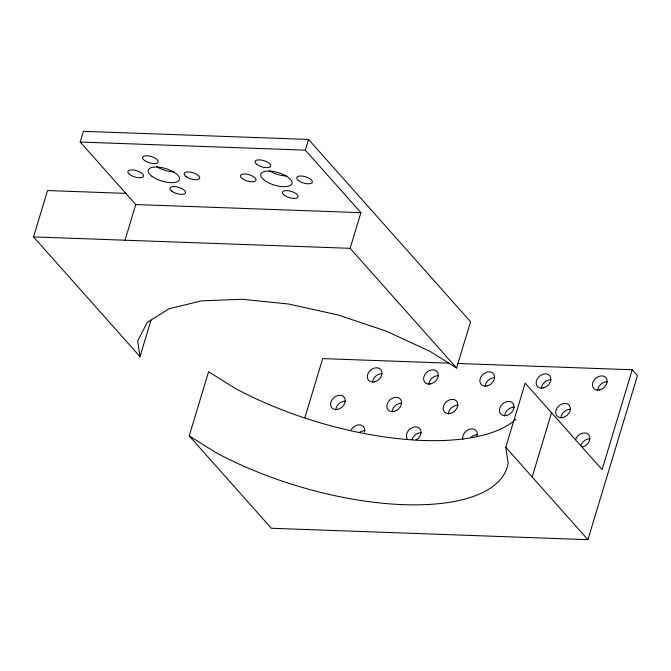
<?xml version="1.0" encoding="UTF-8"?>
<svg xmlns="http://www.w3.org/2000/svg" width="671" height="671" viewBox="0 0 671 671"><rect width="100%" height="100%" fill="white"/><g stroke="black" fill="none" stroke-linecap="round" stroke-linejoin="round"><path stroke-width="1.01" d="M151.017 320.142L139.996 356.645L33.55 236.913L47.549 190.556L126.534 193.399M456.574 368.043L350.128 248.32L360.897 212.665L135.768 204.546L80.184 142.034L83.422 131.331L308.543 139.442L470.572 321.686L456.574 368.043L430.119 351.428L386.018 331.046L337.807 314.884L288.756 304.047L242.214 299.274L201.35 300.893L168.958 308.794L147.243 322.441L137.681 340.893L139.996 356.645M125.007 240.21L135.768 204.546M457.597 363.472L632.241 369.771L637.45 375.626L587.922 539.669L271.344 528.262L189.214 435.882L208.597 371.7L235.051 388.316A195.269 78.49 16.8 0 0 515.957 419.199M360.897 212.665L305.313 150.145L308.543 139.442M304.911 417.53L322.692 358.616L449.235 363.17M189.214 435.882L215.668 452.497A195.269 78.49 16.8 0 0 508.115 463.04L505.791 447.289L525.175 383.099L602.097 469.616L632.241 369.771M532.162 476.947L551.545 412.766M80.184 142.034L305.313 150.145M33.55 236.913L350.128 248.32M505.791 447.289L587.922 539.669M286.567 176.003A16.272 6.542 16.8 0 1 269.281 170.711M174.007 171.944A16.272 6.542 16.8 0 1 156.72 166.651M372.531 382.369A8.136 6.232 -41.6 0 1 382.034 373.638M335.777 409.88A8.136 6.232 -41.6 0 1 345.28 401.149M359.203 432.602A8.136 6.232 -41.6 0 1 364.806 430.69M392.057 411.91A8.136 6.232 -41.6 0 1 401.56 403.179M428.811 384.399A8.136 6.232 -41.6 0 1 438.314 375.668M448.337 413.94A8.136 6.232 -41.6 0 1 457.84 405.209M411.902 439.597A8.136 6.232 -41.6 0 1 421.086 432.72M470.69 437.584A8.136 6.232 -41.6 0 1 477.366 434.749M504.617 415.97A8.136 6.232 -41.6 0 1 514.12 407.23M485.091 386.429A8.136 6.232 -41.6 0 1 494.594 377.689M541.371 388.45A8.136 6.232 -41.6 0 1 550.874 379.719M560.897 417.991A8.136 6.232 -41.6 0 1 570.4 409.26M580.742 445.678A8.136 6.232 -41.6 0 1 589.926 438.8M597.651 390.48A8.136 6.232 -41.6 0 1 607.154 381.749M575.533 439.824A8.136 6.232 -41.6 0 1 584.097 432.946A8.136 6.232 -41.6 0 1 589.868 439.086A8.136 6.232 -41.6 0 1 582.311 447.029M462.839 439.362A8.136 6.232 -41.6 0 1 470.262 429.063A8.136 6.232 -41.6 0 1 477.039 436.276M407.23 438.859A8.136 6.232 -41.6 0 1 410.66 428.492A8.136 6.232 -41.6 0 1 420.583 429.767A8.136 6.232 -41.6 0 1 415.995 439.983M351.21 429.876A8.136 6.232 -41.6 0 1 360.495 424.928A8.136 6.232 -41.6 0 1 364.479 432.216M599.53 389.977A8.136 6.232 -41.6 0 0 606.29 378.15A8.136 6.232 -41.6 0 0 593.558 380.927A8.136 6.232 -41.6 0 0 599.53 389.977M562.776 417.488A8.136 6.232 -41.6 0 0 569.536 405.67A8.136 6.232 -41.6 0 0 556.804 408.438A8.136 6.232 -41.6 0 0 562.776 417.488M543.25 387.947A8.136 6.232 -41.6 0 0 550.01 376.129A8.136 6.232 -41.6 0 0 537.27 378.897A8.136 6.232 -41.6 0 0 543.25 387.947M486.97 385.917A8.136 6.232 -41.6 0 0 493.73 374.099A8.136 6.232 -41.6 0 0 480.99 376.876A8.136 6.232 -41.6 0 0 486.97 385.917M506.496 415.458A8.136 6.232 -41.6 0 0 513.256 403.64A8.136 6.232 -41.6 0 0 500.524 406.416A8.136 6.232 -41.6 0 0 506.496 415.458M450.216 413.428A8.136 6.232 -41.6 0 0 456.976 401.61A8.136 6.232 -41.6 0 0 444.236 404.387A8.136 6.232 -41.6 0 0 450.216 413.428M430.69 383.887A8.136 6.232 -41.6 0 0 437.45 372.07A8.136 6.232 -41.6 0 0 424.709 374.846A8.136 6.232 -41.6 0 0 430.69 383.887M374.41 381.858A8.136 6.232 -41.6 0 0 381.17 370.04A8.136 6.232 -41.6 0 0 368.429 372.816A8.136 6.232 -41.6 0 0 374.41 381.858M393.936 411.407A8.136 6.232 -41.6 0 0 400.696 399.589A8.136 6.232 -41.6 0 0 387.955 402.357A8.136 6.232 -41.6 0 0 393.936 411.407M337.656 409.377A8.136 6.232 -41.6 0 0 344.416 397.559A8.136 6.232 -41.6 0 0 331.675 400.327A8.136 6.232 -41.6 0 0 337.656 409.377M298.629 180.667A8.136 3.271 16.8 0 0 311.956 182.839A8.136 3.271 16.8 0 0 302.99 176.188A8.136 3.271 16.8 0 0 298.629 180.667M242.348 178.637A8.136 3.271 16.8 0 0 255.676 180.818A8.136 3.271 16.8 0 0 246.71 174.166A8.136 3.271 16.8 0 0 242.348 178.637M264.592 180.415A16.272 6.542 16.8 0 0 291.248 184.768A16.272 6.542 16.8 0 0 273.315 171.466A16.272 6.542 16.8 0 0 264.592 180.415M257.027 164.512A8.136 3.271 16.8 0 0 270.354 166.685A8.136 3.271 16.8 0 0 261.388 160.034A8.136 3.271 16.8 0 0 257.027 164.512M284.387 195.278A8.136 3.271 16.8 0 0 297.714 197.459A8.136 3.271 16.8 0 0 288.748 190.807A8.136 3.271 16.8 0 0 284.387 195.278M171.826 191.227A8.136 3.271 16.8 0 0 185.154 193.399A8.136 3.271 16.8 0 0 176.188 186.748A8.136 3.271 16.8 0 0 171.826 191.227M144.466 160.453A8.136 3.271 16.8 0 0 157.794 162.634A8.136 3.271 16.8 0 0 148.828 155.982A8.136 3.271 16.8 0 0 144.466 160.453M129.788 174.586A8.136 3.271 16.8 0 0 143.116 176.758A8.136 3.271 16.8 0 0 134.15 170.107A8.136 3.271 16.8 0 0 129.788 174.586M152.032 176.364A16.272 6.542 16.8 0 0 178.687 180.717A16.272 6.542 16.8 0 0 160.755 167.415A16.272 6.542 16.8 0 0 152.032 176.364M186.068 176.607A8.136 3.271 16.8 0 0 199.396 178.788A8.136 3.271 16.8 0 0 190.43 172.137A8.136 3.271 16.8 0 0 186.068 176.607"/></g></svg>
